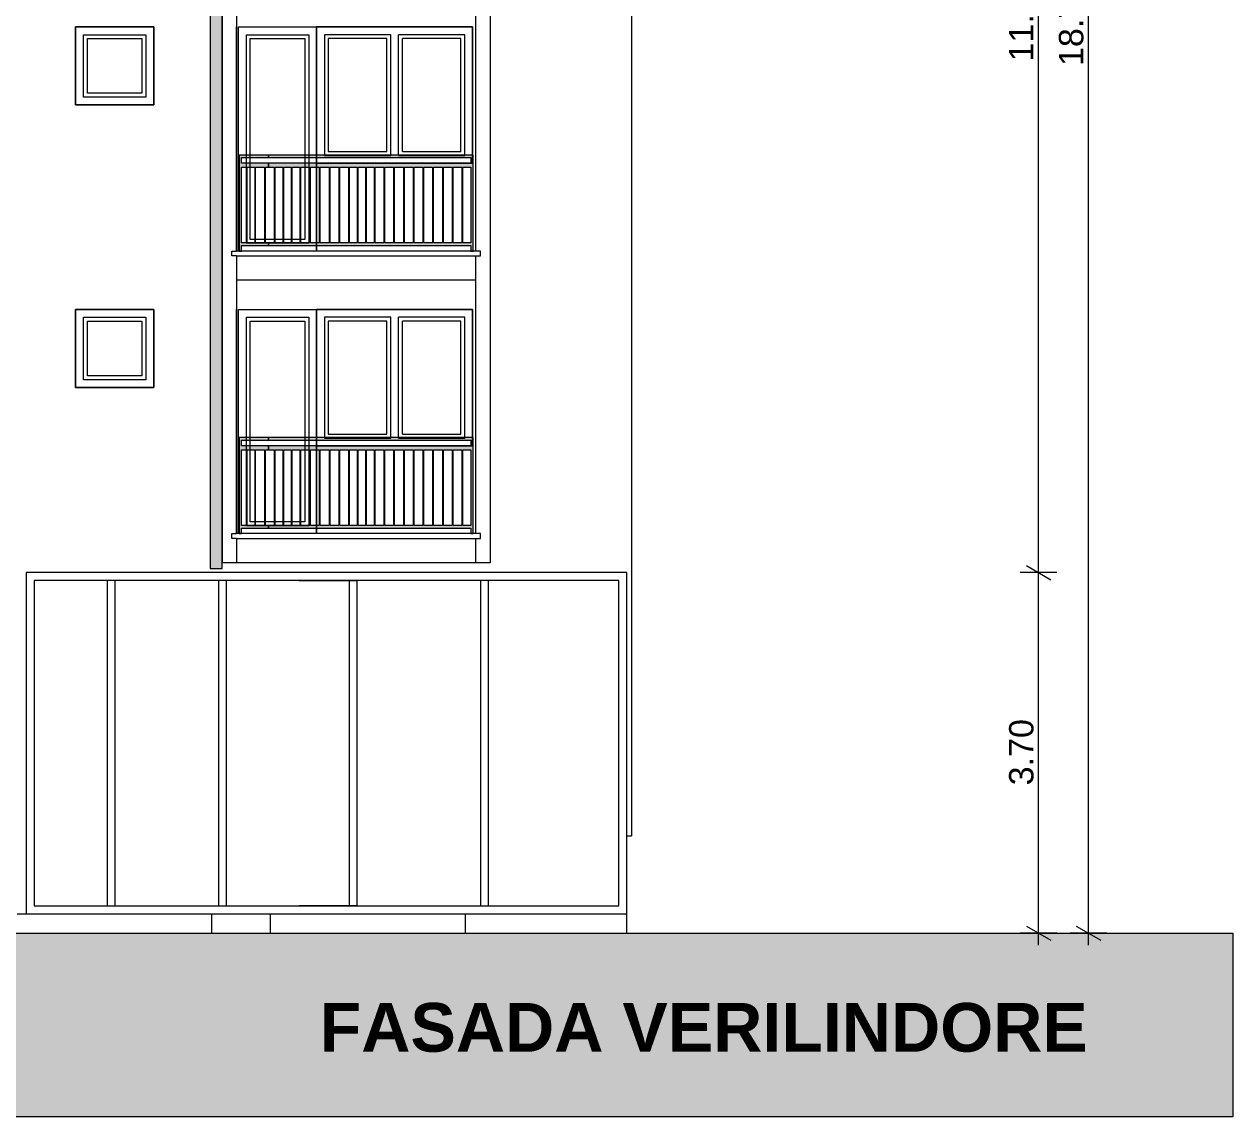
# Model space of a CAD drawing. Header units: feet. Extents: x 2791058 to 2855058, y -67651 to -18651.
# Drawn here: x 2829152 to 2841546, y -41645 to -30432 of the extents above; entities that cross this region are included whole.
import ezdxf

# ---------------------------------------------------------------- set-up
doc = ezdxf.new("R2010")
doc.units = ezdxf.units.FT
doc.header["$MEASUREMENT"] = 0
doc.linetypes.add('Hidden Line', pattern=[195.611112, 141.111112, -54.5])
for name, color, linetype, lineweight in [('2D Drafting - General_Pen_No__1', 7, 'Continuous', 0), ('Annotation - Text_Pen_No__1', 7, 'Continuous', 0), ('Dimensioning - General_Pen_No__1', 7, 'Continuous', 0), ('Exterior walls_Pen_No__1', 7, 'Continuous', 0), ('Lines_Pen_No__20', 1, 'Continuous', 0), ('Shell - Roof_Pen_No__20', 1, 'Continuous', 0), ('Shell - Roof_Pen_No__21', 7, 'Continuous', 0)]:
    doc.layers.add(name, color=color, linetype=linetype, lineweight=lineweight)
for name, color, linetype, lineweight, true_color in [('2D Drafting - General_Pen_No__61', 7, 'Continuous', 0, 0x6a6a6a), ('Lines_Pen_No__4', 7, 'Continuous', 0, 0x029e21), ('Structural - Bearing_Pen_No__61', 7, 'Continuous', 0, 0x6a6a6a)]:
    doc.layers.add(name, color=color, linetype=linetype, lineweight=lineweight, true_color=true_color)
doc.layers.add('Dimensioning - General', color=7, linetype='Continuous')
doc.layers.add('Exterior walls', color=7, linetype='Continuous')
doc.styles.add('GENERATED_STYLE_1', font='arial.ttf')
doc.styles.add('GENERATED_STYLE_4', font='arialbd.ttf')
doc.dimstyles.new('GENERATED_STYLE__1', dxfattribs={"dimtxt": 250, "dimasz": 190, "dimexe": 0.18, "dimexo": 3, "dimgap": 0.09, "dimtad": 1, "dimlfac": 0.001, "dimzin": 0, "dimdsep": 46, "dimtxsty": 'GENERATED_STYLE_1', "dimblk": 'ARROWHEAD_2', "dimblk1": 'ARROWHEAD_2', "dimblk2": 'ARROWHEAD_2', "dimcen": 0.09, "dimclrd": 7, "dimclre": 7, "dimclrt": 7, "dimadec": 0, "dimazin": 0, "dimtfac": 1, "dimtdec": 4, "dimtmove": 0, "dimatfit": 3, "dimfxl": 1, "dimtolj": 1, "dimtzin": 0, "dimarcsym": 0})

# ---------------------------------------------------------------- blocks, each defined once
blk = doc.blocks.new('Wall_10', base_point=(2831121, -24360))
at = {"layer": 'Exterior walls', "linetype": 'Continuous', "lineweight": 0}
blk.add_hatch(color=255, dxfattribs=at).paths.add_polyline_path([(2831061, -24360), (2831061, -36019), (2831181, -36019), (2831181, -24360)])
at = {"layer": 'Exterior walls_Pen_No__1', "color": 7, "linetype": 'Continuous', "lineweight": 0, "flags": 128}
for points in [[(2831061, -24360), (2831061, -36019)], [(2831181, -36019), (2831181, -24360)], [(2831061, -36019), (2831181, -36019)]]:
    blk.add_lwpolyline(points, dxfattribs=at)
blk = doc.blocks.new('*D45', base_point=(2247654, -76425))
at = {"layer": 'Dimensioning - General_Pen_No__1', "color": 7, "linetype": 'Continuous', "lineweight": 0, "transparency": 16777216}
for p, q in [((2839742, -36060), (2839367, -36060)), ((2839430, -35988), (2839680, -36133)), ((2839555, -39760), (2839555, -36060)), ((2839742, -39760), (2839367, -39760)), ((2839430, -39688), (2839680, -39833)), ((2839555, -39883), (2839555, -39760))]:
    blk.add_line(p, q, dxfattribs=at)
at = {"layer": 'Dimensioning - General_Pen_No__1', "color": 7, "lineweight": 0, "transparency": 16777216, "insert": (2839505, -38243), "char_height": 250, "attachment_point": 7, "rotation": 90, "style": 'GENERATED_STYLE_1'}
blk.add_mtext('\\A1;3.70', dxfattribs=at)
blk = doc.blocks.new('ARROWHEAD_2')
at = {"color": 0, "linetype": 'Continuous', "lineweight": 0}
for p, q in [((-0.378, -0.655), (0.378, 0.655)), ((0, 0), (-1, 0))]:
    blk.add_line(p, q, dxfattribs=at)
blk = doc.blocks.new('*D46', base_point=(2247654, -76425))
at = {"layer": 'Dimensioning - General_Pen_No__1', "color": 7, "linetype": 'Continuous', "lineweight": 0, "transparency": 16777216}
for p, q in [((2839430, -24288), (2839680, -24433)), ((2839742, -24360), (2839367, -24360)), ((2839555, -36060), (2839555, -24360)), ((2839742, -36060), (2839367, -36060)), ((2839430, -35988), (2839680, -36133))]:
    blk.add_line(p, q, dxfattribs=at)
at = {"layer": 'Dimensioning - General_Pen_No__1', "color": 7, "lineweight": 0, "transparency": 16777216, "char_height": 250, "attachment_point": 7, "rotation": 90, "style": 'GENERATED_STYLE_1'}
for s, insert in [('\\A1;50', (2839505, -24812)), ('\\A1;11.70', (2839505, -30815))]:
    blk.add_mtext(s, dxfattribs=dict(at, insert=insert))
blk = doc.blocks.new('*D49', base_point=(2247654, -76425))
at = {"layer": 'Dimensioning - General_Pen_No__1', "color": 7, "linetype": 'Continuous', "lineweight": 0, "transparency": 16777216}
for p, q in [((2840191, -21180), (2839941, -21036)), ((2840066, -21108), (2840066, -20986)), ((2840254, -21108), (2839879, -21108)), ((2840066, -39760), (2840066, -21108)), ((2840254, -39760), (2839879, -39760)), ((2839941, -39688), (2840191, -39833)), ((2840066, -39883), (2840066, -39760))]:
    blk.add_line(p, q, dxfattribs=at)
at = {"layer": 'Dimensioning - General_Pen_No__1', "color": 7, "lineweight": 0, "transparency": 16777216, "insert": (2840016, -30862), "char_height": 250, "attachment_point": 7, "rotation": 90, "style": 'GENERATED_STYLE_1'}
blk.add_mtext('\\A1;18.70', dxfattribs=at)

msp = doc.modelspace()

# ---------------------------------------------------------------- hatches: boundary and pattern name
at = {"layer": '2D Drafting - General_Pen_No__61', "linetype": 'Continuous', "lineweight": 0, "true_color": 0x6a6a6a}
msp.add_hatch(color=251, dxfattribs=at).paths.add_polyline_path([(2800888.285, -39760.496), (2841546.077, -39760.496), (2841546.077, -41644.653), (2800888.285, -41644.653)])
at = {"layer": 'Structural - Bearing_Pen_No__61', "linetype": 'Continuous', "lineweight": 0, "true_color": 0x6a6a6a}
h = msp.add_hatch(color=251, dxfattribs=at)
h.paths.add_polyline_path([(2831357.729, -31775.27), (2831357.729, -32760.496), (2831381.729, -32760.496), (2831381.729, -32702.996), (2831657.729, -32702.996), (2831657.729, -32677.996), (2831625.729, -32677.996), (2831625.729, -31900.496), (2831657.729, -31900.496), (2831657.729, -31860.496), (2831381.729, -31860.496), (2831381.729, -31800.496), (2831657.729, -31800.496), (2831657.729, -31775.27), (2831381.729, -31775.27)])
h.paths.add_polyline_path([(2831381.729, -31900.496), (2831428.229, -31900.496), (2831428.229, -32677.996), (2831381.729, -32677.996)], flags=0)
h.paths.add_polyline_path([(2831438.229, -31900.496), (2831515.729, -31900.496), (2831515.728, -32677.996), (2831438.229, -32677.996)], flags=0)
h.paths.add_polyline_path([(2831525.729, -31900.496), (2831615.729, -31900.496), (2831615.729, -32677.996), (2831525.729, -32677.996)], flags=0)
h = msp.add_hatch(color=251, dxfattribs=at)
h.paths.add_polyline_path([(2831657.729, -32702.996), (2833733.729, -32702.996), (2833733.729, -32760.496), (2833757.729, -32760.496), (2833757.729, -31775.27), (2833733.729, -31775.27), (2831657.729, -31775.27), (2831657.729, -31800.496), (2833733.729, -31800.496), (2833733.729, -31860.496), (2831657.729, -31860.496), (2831657.729, -31900.496), (2831715.729, -31900.496), (2831715.729, -32677.996), (2831657.729, -32677.996)])
h.paths.add_polyline_path([(2831725.729, -32677.996), (2831725.729, -31900.496), (2831803.229, -31900.496), (2831803.229, -32677.996)], flags=0)
h.paths.add_polyline_path([(2831890.729, -32677.996), (2831813.229, -32677.996), (2831813.229, -31900.496), (2831890.729, -31900.496)], flags=0)
h.paths.add_polyline_path([(2831900.729, -31900.496), (2831978.229, -31900.496), (2831978.228, -32677.996), (2831900.729, -32677.996)], flags=0)
h.paths.add_polyline_path([(2832078.229, -32677.996), (2831988.229, -32677.996), (2831988.229, -31900.496), (2832078.229, -31900.496)], flags=0)
h.paths.add_polyline_path([(2832088.229, -32677.996), (2832088.229, -31900.496), (2832178.229, -31900.496), (2832178.229, -32677.996)], flags=0)
h.paths.add_polyline_path([(2832188.229, -31900.496), (2832278.229, -31900.496), (2832278.229, -32677.996), (2832188.229, -32677.996)], flags=0)
h.paths.add_polyline_path([(2832288.229, -31900.496), (2832378.229, -31900.496), (2832378.229, -32677.996), (2832288.229, -32677.996)], flags=0)
h.paths.add_polyline_path([(2832388.229, -32677.996), (2832388.229, -31900.496), (2832478.229, -31900.496), (2832478.229, -32677.996)], flags=0)
h.paths.add_polyline_path([(2832565.729, -32677.996), (2832488.229, -32677.996), (2832488.229, -31900.496), (2832565.729, -31900.496)], flags=0)
h.paths.add_polyline_path([(2832575.729, -31900.496), (2832653.229, -31900.496), (2832653.229, -32677.996), (2832575.729, -32677.996)], flags=0)
h.paths.add_polyline_path([(2832663.229, -31900.496), (2832740.729, -31900.496), (2832740.729, -32677.996), (2832663.229, -32677.996)], flags=0)
h.paths.add_polyline_path([(2832750.729, -32677.996), (2832750.729, -31900.496), (2832840.729, -31900.496), (2832840.729, -32677.996)], flags=0)
h.paths.add_polyline_path([(2832940.729, -32677.996), (2832850.729, -32677.996), (2832850.729, -31900.496), (2832940.729, -31900.496)], flags=0)
h.paths.add_polyline_path([(2833040.729, -32677.996), (2832950.729, -32677.996), (2832950.729, -31900.496), (2833040.729, -31900.496)], flags=0)
h.paths.add_polyline_path([(2833050.729, -32677.996), (2833050.729, -31900.496), (2833140.729, -31900.496), (2833140.729, -32677.996)], flags=0)
h.paths.add_polyline_path([(2833150.729, -32677.996), (2833150.729, -31900.496), (2833240.729, -31900.496), (2833240.729, -32677.996)], flags=0)
h.paths.add_polyline_path([(2833250.729, -31900.496), (2833340.729, -31900.496), (2833340.729, -32677.996), (2833250.729, -32677.996)], flags=0)
h.paths.add_polyline_path([(2833350.729, -32677.996), (2833350.729, -31900.496), (2833440.729, -31900.496), (2833440.729, -32677.996)], flags=0)
h.paths.add_polyline_path([(2833450.729, -31900.496), (2833540.729, -31900.496), (2833540.729, -32677.996), (2833450.729, -32677.996)], flags=0)
h.paths.add_polyline_path([(2833550.729, -32677.996), (2833550.729, -31900.496), (2833640.729, -31900.496), (2833640.729, -32677.996)], flags=0)
h.paths.add_polyline_path([(2833650.729, -31900.496), (2833733.729, -31900.496), (2833733.729, -32677.996), (2833650.729, -32677.996)], flags=0)
h = msp.add_hatch(color=251, dxfattribs=at)
h.paths.add_polyline_path([(2831357.729, -34675.27), (2831357.729, -35660.496), (2831381.729, -35660.496), (2831381.729, -35602.996), (2831657.729, -35602.996), (2831657.729, -35577.996), (2831625.729, -35577.996), (2831625.729, -34800.496), (2831657.729, -34800.496), (2831657.729, -34760.496), (2831381.729, -34760.496), (2831381.729, -34700.496), (2831657.729, -34700.496), (2831657.729, -34675.27), (2831381.729, -34675.27)])
h.paths.add_polyline_path([(2831381.729, -34800.496), (2831428.229, -34800.496), (2831428.229, -35577.996), (2831381.729, -35577.996)], flags=0)
h.paths.add_polyline_path([(2831438.229, -34800.496), (2831515.729, -34800.496), (2831515.728, -35577.996), (2831438.229, -35577.996)], flags=0)
h.paths.add_polyline_path([(2831525.729, -34800.496), (2831615.729, -34800.496), (2831615.729, -35577.996), (2831525.729, -35577.996)], flags=0)
h = msp.add_hatch(color=251, dxfattribs=at)
h.paths.add_polyline_path([(2831657.729, -35602.996), (2833733.729, -35602.996), (2833733.729, -35660.496), (2833757.729, -35660.496), (2833757.729, -34675.27), (2833733.729, -34675.27), (2831657.729, -34675.27), (2831657.729, -34700.496), (2833733.729, -34700.496), (2833733.729, -34760.496), (2831657.729, -34760.496), (2831657.729, -34800.496), (2831715.729, -34800.496), (2831715.729, -35577.996), (2831657.729, -35577.996)])
h.paths.add_polyline_path([(2831725.729, -35577.996), (2831725.729, -34800.496), (2831803.229, -34800.496), (2831803.229, -35577.996)], flags=0)
h.paths.add_polyline_path([(2831890.729, -35577.996), (2831813.229, -35577.996), (2831813.229, -34800.496), (2831890.729, -34800.496)], flags=0)
h.paths.add_polyline_path([(2831900.729, -34800.496), (2831978.229, -34800.496), (2831978.228, -35577.996), (2831900.729, -35577.996)], flags=0)
h.paths.add_polyline_path([(2832078.229, -35577.996), (2831988.229, -35577.996), (2831988.229, -34800.496), (2832078.229, -34800.496)], flags=0)
h.paths.add_polyline_path([(2832088.229, -35577.996), (2832088.229, -34800.496), (2832178.229, -34800.496), (2832178.229, -35577.996)], flags=0)
h.paths.add_polyline_path([(2832188.229, -34800.496), (2832278.229, -34800.496), (2832278.229, -35577.996), (2832188.229, -35577.996)], flags=0)
h.paths.add_polyline_path([(2832288.229, -34800.496), (2832378.229, -34800.496), (2832378.229, -35577.996), (2832288.229, -35577.996)], flags=0)
h.paths.add_polyline_path([(2832388.229, -35577.996), (2832388.229, -34800.496), (2832478.229, -34800.496), (2832478.229, -35577.996)], flags=0)
h.paths.add_polyline_path([(2832565.729, -35577.996), (2832488.229, -35577.996), (2832488.229, -34800.496), (2832565.729, -34800.496)], flags=0)
h.paths.add_polyline_path([(2832575.729, -34800.496), (2832653.229, -34800.496), (2832653.229, -35577.996), (2832575.729, -35577.996)], flags=0)
h.paths.add_polyline_path([(2832663.229, -34800.496), (2832740.729, -34800.496), (2832740.729, -35577.996), (2832663.229, -35577.996)], flags=0)
h.paths.add_polyline_path([(2832750.729, -35577.996), (2832750.729, -34800.496), (2832840.729, -34800.496), (2832840.729, -35577.996)], flags=0)
h.paths.add_polyline_path([(2832940.729, -35577.996), (2832850.729, -35577.996), (2832850.729, -34800.496), (2832940.729, -34800.496)], flags=0)
h.paths.add_polyline_path([(2833040.729, -35577.996), (2832950.729, -35577.996), (2832950.729, -34800.496), (2833040.729, -34800.496)], flags=0)
h.paths.add_polyline_path([(2833050.729, -35577.996), (2833050.729, -34800.496), (2833140.729, -34800.496), (2833140.729, -35577.996)], flags=0)
h.paths.add_polyline_path([(2833150.729, -35577.996), (2833150.729, -34800.496), (2833240.729, -34800.496), (2833240.729, -35577.996)], flags=0)
h.paths.add_polyline_path([(2833250.729, -34800.496), (2833340.729, -34800.496), (2833340.729, -35577.996), (2833250.729, -35577.996)], flags=0)
h.paths.add_polyline_path([(2833350.729, -35577.996), (2833350.729, -34800.496), (2833440.729, -34800.496), (2833440.729, -35577.996)], flags=0)
h.paths.add_polyline_path([(2833450.729, -34800.496), (2833540.729, -34800.496), (2833540.729, -35577.996), (2833450.729, -35577.996)], flags=0)
h.paths.add_polyline_path([(2833550.729, -35577.996), (2833550.729, -34800.496), (2833640.729, -34800.496), (2833640.729, -35577.996)], flags=0)
h.paths.add_polyline_path([(2833650.729, -34800.496), (2833733.729, -34800.496), (2833733.729, -35577.996), (2833650.729, -35577.996)], flags=0)

# ---------------------------------------------------------------- linework, layer by layer
at = {"layer": '2D Drafting - General_Pen_No__1', "color": 7, "linetype": 'Continuous', "lineweight": 0, "flags": 128}
msp.add_lwpolyline([(2800888.285, -39760.496), (2841546.077, -39760.496), (2841546.077, -41644.653), (2800888.285, -41644.653)], close=True, dxfattribs=at)
at = {"layer": 'Lines_Pen_No__20', "color": 1, "linetype": 'Hidden Line', "lineweight": 0}
for p, q in [((2829679.91, -30600.496), (2829679.91, -30460.496)), ((2830479.91, -30460.496), (2829679.91, -30460.496)), ((2829679.91, -30600.496), (2829679.91, -30460.496)), ((2830479.91, -30600.496), (2830479.91, -30460.496)), ((2831350.729, -30600.496), (2831350.729, -30460.496)), ((2831350.729, -30460.496), (2833750.729, -30460.496)), ((2833750.729, -30600.496), (2833750.729, -30460.496)), ((2829679.91, -33500.496), (2829679.91, -33360.496)), ((2830479.91, -33360.496), (2829679.91, -33360.496)), ((2829679.91, -33500.496), (2829679.91, -33360.496)), ((2830479.91, -33500.496), (2830479.91, -33360.496)), ((2831350.729, -33500.496), (2831350.729, -33360.496)), ((2831350.729, -33360.496), (2833750.729, -33360.496)), ((2833750.729, -33500.496), (2833750.729, -33360.496))]:
    msp.add_line(p, q, dxfattribs=at)
at = {"layer": 'Lines_Pen_No__20', "color": 1, "linetype": 'Continuous', "lineweight": 0}
for p, q in [((2832870.729, -31740.496), (2832870.729, -30580.496)), ((2832910.729, -31780.496), (2832910.729, -30540.496)), ((2832990.729, -31780.496), (2832990.729, -30540.496)), ((2833030.729, -31740.496), (2833030.729, -30580.496)), ((2832910.729, -34680.496), (2832910.729, -33440.496)), ((2832990.729, -34680.496), (2832990.729, -33440.496)), ((2832870.729, -34640.496), (2832870.729, -33480.496)), ((2833030.729, -34640.496), (2833030.729, -33480.496))]:
    msp.add_line(p, q, dxfattribs=at)
for points in [[(2829679.91, -30460.496), (2830479.91, -30460.496), (2830479.91, -31260.496), (2829679.91, -31260.496)], [(2832150.729, -32760.496), (2831350.729, -32760.496), (2831350.729, -30460.496), (2832150.729, -30460.496)], [(2833750.729, -30460.496), (2832150.729, -30460.496), (2832150.729, -31860.496), (2833750.729, -31860.496)], [(2829759.91, -30540.496), (2830399.91, -30540.496), (2830399.91, -31180.496), (2829759.91, -31180.496)], [(2829799.91, -30580.496), (2830359.91, -30580.496), (2830359.91, -31140.496), (2829799.91, -31140.496)], [(2832070.729, -32680.496), (2831430.729, -32680.496), (2831430.729, -30540.496), (2832070.729, -30540.496)], [(2832030.729, -32640.496), (2831470.729, -32640.496), (2831470.729, -30580.496), (2832030.729, -30580.496)], [(2829679.91, -33360.496), (2830479.91, -33360.496), (2830479.91, -34160.496), (2829679.91, -34160.496)], [(2829759.91, -33440.496), (2830399.91, -33440.496), (2830399.91, -34080.496), (2829759.91, -34080.496)], [(2832150.729, -35660.496), (2831350.729, -35660.496), (2831350.729, -33360.496), (2832150.729, -33360.496)], [(2832070.729, -35580.496), (2831430.729, -35580.496), (2831430.729, -33440.496), (2832070.729, -33440.496)], [(2833750.729, -33360.496), (2832150.729, -33360.496), (2832150.729, -34760.496), (2833750.729, -34760.496)], [(2829799.91, -33480.496), (2830359.91, -33480.496), (2830359.91, -34040.496), (2829799.91, -34040.496)], [(2832030.729, -35540.496), (2831470.729, -35540.496), (2831470.729, -33480.496), (2832030.729, -33480.496)]]:
    msp.add_lwpolyline(points, close=True, dxfattribs=at)
for points in [[(2832910.729, -30540.496), (2832230.729, -30540.496), (2832230.729, -31780.496), (2832910.729, -31780.496)], [(2832870.729, -30580.496), (2832270.729, -30580.496), (2832270.729, -31740.496), (2832870.729, -31740.496)], [(2832990.729, -31780.496), (2833670.729, -31780.496), (2833670.729, -30540.496), (2832990.729, -30540.496)], [(2833030.729, -31740.496), (2833630.729, -31740.496), (2833630.729, -30580.496), (2833030.729, -30580.496)], [(2832910.729, -33440.496), (2832230.729, -33440.496), (2832230.729, -34680.496), (2832910.729, -34680.496)], [(2832990.729, -34680.496), (2833670.729, -34680.496), (2833670.729, -33440.496), (2832990.729, -33440.496)], [(2832870.729, -33480.496), (2832270.729, -33480.496), (2832270.729, -34640.496), (2832870.729, -34640.496)], [(2833030.729, -34640.496), (2833630.729, -34640.496), (2833630.729, -33480.496), (2833030.729, -33480.496)]]:
    msp.add_lwpolyline(points, dxfattribs=at)
at = {"layer": 'Lines_Pen_No__4', "color": 104, "linetype": 'Continuous', "lineweight": 0, "true_color": 0x029e21}
msp.add_line((2829173.06, -36060.496), (2829173.06, -38960.496), dxfattribs=at)
for points in [[(2829173.06, -39560.496), (2835330.729, -39560.496), (2835330.729, -36060.496), (2829173.06, -36060.496)], [(2829253.06, -39480.496), (2835250.729, -39480.496), (2835250.729, -36140.496), (2829253.06, -36140.496)]]:
    msp.add_lwpolyline(points, close=True, dxfattribs=at)
for points in [[(2829173.06, -36140.496), (2829173.06, -39480.496)], [(2830083.06, -36140.496), (2829253.06, -36140.496), (2829253.06, -37180.496)], [(2829253.06, -36140.496), (2829253.06, -39480.496)], [(2830003.06, -36140.496), (2830003.06, -39480.496)], [(2830083.06, -36140.496), (2830083.06, -39480.496)], [(2831144.5, -36140.496), (2831144.5, -39480.496)], [(2831224.5, -36140.496), (2831224.5, -39480.496)], [(2831973.06, -36140.496), (2832563.06, -36140.496)], [(2832483.06, -36140.496), (2832483.06, -39480.496)], [(2832563.06, -36140.496), (2832563.06, -39480.496)], [(2833829.92, -36140.496), (2833829.92, -39480.496)], [(2833909.92, -36140.496), (2833909.92, -39480.496)], [(2832563.06, -39480.496), (2831973.06, -39480.496)]]:
    msp.add_lwpolyline(points, dxfattribs=at)
at = {"layer": 'Shell - Roof_Pen_No__20', "color": 1, "linetype": 'Continuous', "lineweight": 0}
for p, q in [((2830479.91, -30460.496), (2829679.91, -30460.496)), ((2829679.91, -30460.496), (2829679.91, -31260.496)), ((2830479.91, -31260.496), (2830479.91, -30460.496)), ((2829679.91, -31260.496), (2830479.91, -31260.496)), ((2830479.91, -33360.496), (2829679.91, -33360.496)), ((2829679.91, -33360.496), (2829679.91, -34160.496)), ((2830479.91, -34160.496), (2830479.91, -33360.496)), ((2829679.91, -34160.496), (2830479.91, -34160.496))]:
    msp.add_line(p, q, dxfattribs=at)
at = {"layer": 'Shell - Roof_Pen_No__21', "color": 7, "linetype": 'Continuous', "lineweight": 0}
for p, q in [((2831180.729, -24360.496), (2831180.729, -35960.496)), ((2833930.729, -24360.496), (2833930.729, -35960.496)), ((2835380.729, -24360.496), (2835380.729, -38760.496)), ((2831330.729, -29910.496), (2831330.729, -32760.496)), ((2833780.729, -29910.496), (2833780.729, -32760.496)), ((2831330.729, -32760.496), (2831330.729, -30460.496)), ((2831350.729, -30460.496), (2833750.729, -30460.496)), ((2831350.729, -32760.496), (2831350.729, -30460.496)), ((2832150.729, -32760.496), (2832150.729, -30460.496)), ((2832150.729, -32760.496), (2832150.729, -30460.496)), ((2833750.729, -30460.496), (2833750.729, -31860.496)), ((2833750.729, -31860.496), (2832150.729, -31860.496)), ((2831280.729, -32810.496), (2831280.729, -32760.496)), ((2831280.729, -32760.496), (2831330.729, -32760.496)), ((2831330.729, -32810.496), (2831280.729, -32810.496)), ((2833780.729, -32760.496), (2831330.729, -32760.496)), ((2831330.729, -32810.496), (2831330.729, -33060.496)), ((2831330.729, -32810.496), (2833780.729, -32810.496)), ((2831330.729, -32810.496), (2831330.729, -35660.496)), ((2833830.729, -32760.496), (2833780.729, -32760.496)), ((2833780.729, -32810.496), (2833780.729, -33060.496)), ((2833780.729, -32810.496), (2833830.729, -32810.496)), ((2833780.729, -32810.496), (2833780.729, -35660.496)), ((2833830.729, -32810.496), (2833830.729, -32760.496)), ((2833780.729, -33060.496), (2831330.729, -33060.496)), ((2831330.729, -35660.496), (2831330.729, -33360.496)), ((2831350.729, -33360.496), (2833750.729, -33360.496)), ((2831350.729, -35660.496), (2831350.729, -33360.496)), ((2832150.729, -35660.496), (2832150.729, -33360.496)), ((2832150.729, -35660.496), (2832150.729, -33360.496)), ((2833750.729, -33360.496), (2833750.729, -34760.496)), ((2833750.729, -34760.496), (2832150.729, -34760.496)), ((2831280.729, -35710.496), (2831280.729, -35660.496)), ((2831280.729, -35660.496), (2831330.729, -35660.496)), ((2833780.729, -35660.496), (2831330.729, -35660.496)), ((2833830.729, -35660.496), (2833780.729, -35660.496)), ((2833830.729, -35710.496), (2833830.729, -35660.496)), ((2831330.729, -35710.496), (2831280.729, -35710.496)), ((2831330.729, -35710.496), (2831330.729, -35960.496)), ((2831330.729, -35710.496), (2833780.729, -35710.496)), ((2831330.729, -35710.496), (2831330.729, -35960.496)), ((2833780.729, -35710.496), (2833780.729, -35960.496)), ((2833780.729, -35710.496), (2833830.729, -35710.496)), ((2833780.729, -35710.496), (2833780.729, -35960.496)), ((2831073.06, -36060.496), (2829173.06, -36060.496)), ((2833930.729, -35960.496), (2831180.729, -35960.496)), ((2835330.729, -39760.496), (2835330.729, -38760.496)), ((2835330.729, -38760.496), (2835380.729, -38760.496)), ((2829080.729, -39560.496), (2835330.729, -39560.496)), ((2829080.729, -39560.496), (2835330.729, -39560.496)), ((2831073.06, -39560.496), (2831073.06, -39760.496)), ((2831673.06, -39560.496), (2831673.06, -39760.496)), ((2833673.06, -39560.496), (2833673.06, -39760.496)), ((2802482.28, -39760.496), (2839554.515, -39760.496))]:
    msp.add_line(p, q, dxfattribs=at)
at = {"layer": 'Structural - Bearing_Pen_No__61', "color": 251, "linetype": 'Continuous', "lineweight": 0, "true_color": 0x6a6a6a, "flags": 128}
for points in [[(2831357.729, -31775.27), (2831357.729, -32760.496), (2831381.729, -32760.496), (2831381.729, -32702.996), (2831657.729, -32702.996), (2831657.729, -32677.996), (2831625.729, -32677.996), (2831625.729, -31900.496), (2831657.729, -31900.496), (2831657.729, -31860.496), (2831381.729, -31860.496), (2831381.729, -31800.496), (2831657.729, -31800.496), (2831657.729, -31775.27), (2831381.729, -31775.27)], [(2831657.729, -32702.996), (2833733.729, -32702.996), (2833733.729, -32760.496), (2833757.729, -32760.496), (2833757.729, -31775.27), (2833733.729, -31775.27), (2831657.729, -31775.27), (2831657.729, -31800.496), (2833733.729, -31800.496), (2833733.729, -31860.496), (2831657.729, -31860.496), (2831657.729, -31900.496), (2831715.729, -31900.496), (2831715.729, -32677.996), (2831657.729, -32677.996)], [(2831381.729, -31900.496), (2831428.229, -31900.496), (2831428.229, -32677.996), (2831381.729, -32677.996)], [(2831438.229, -31900.496), (2831515.729, -31900.496), (2831515.728, -32677.996), (2831438.229, -32677.996)], [(2831525.729, -31900.496), (2831615.729, -31900.496), (2831615.729, -32677.996), (2831525.729, -32677.996)], [(2831725.729, -32677.996), (2831725.729, -31900.496), (2831803.229, -31900.496), (2831803.229, -32677.996)], [(2831890.729, -32677.996), (2831813.229, -32677.996), (2831813.229, -31900.496), (2831890.729, -31900.496)], [(2831900.729, -31900.496), (2831978.229, -31900.496), (2831978.228, -32677.996), (2831900.729, -32677.996)], [(2832078.229, -32677.996), (2831988.229, -32677.996), (2831988.229, -31900.496), (2832078.229, -31900.496)], [(2832088.229, -32677.996), (2832088.229, -31900.496), (2832178.229, -31900.496), (2832178.229, -32677.996)], [(2832188.229, -31900.496), (2832278.229, -31900.496), (2832278.229, -32677.996), (2832188.229, -32677.996)], [(2832288.229, -31900.496), (2832378.229, -31900.496), (2832378.229, -32677.996), (2832288.229, -32677.996)], [(2832388.229, -32677.996), (2832388.229, -31900.496), (2832478.229, -31900.496), (2832478.229, -32677.996)], [(2832565.729, -32677.996), (2832488.229, -32677.996), (2832488.229, -31900.496), (2832565.729, -31900.496)], [(2832575.729, -31900.496), (2832653.229, -31900.496), (2832653.229, -32677.996), (2832575.729, -32677.996)], [(2832663.229, -31900.496), (2832740.729, -31900.496), (2832740.729, -32677.996), (2832663.229, -32677.996)], [(2832750.729, -32677.996), (2832750.729, -31900.496), (2832840.729, -31900.496), (2832840.729, -32677.996)], [(2832940.729, -32677.996), (2832850.729, -32677.996), (2832850.729, -31900.496), (2832940.729, -31900.496)], [(2833040.729, -32677.996), (2832950.729, -32677.996), (2832950.729, -31900.496), (2833040.729, -31900.496)], [(2833050.729, -32677.996), (2833050.729, -31900.496), (2833140.729, -31900.496), (2833140.729, -32677.996)], [(2833150.729, -32677.996), (2833150.729, -31900.496), (2833240.729, -31900.496), (2833240.729, -32677.996)], [(2833250.729, -31900.496), (2833340.729, -31900.496), (2833340.729, -32677.996), (2833250.729, -32677.996)], [(2833350.729, -32677.996), (2833350.729, -31900.496), (2833440.729, -31900.496), (2833440.729, -32677.996)], [(2833450.729, -31900.496), (2833540.729, -31900.496), (2833540.729, -32677.996), (2833450.729, -32677.996)], [(2833550.729, -32677.996), (2833550.729, -31900.496), (2833640.729, -31900.496), (2833640.729, -32677.996)], [(2833650.729, -31900.496), (2833733.729, -31900.496), (2833733.729, -32677.996), (2833650.729, -32677.996)], [(2831357.729, -34675.27), (2831357.729, -35660.496), (2831381.729, -35660.496), (2831381.729, -35602.996), (2831657.729, -35602.996), (2831657.729, -35577.996), (2831625.729, -35577.996), (2831625.729, -34800.496), (2831657.729, -34800.496), (2831657.729, -34760.496), (2831381.729, -34760.496), (2831381.729, -34700.496), (2831657.729, -34700.496), (2831657.729, -34675.27), (2831381.729, -34675.27)], [(2831657.729, -35602.996), (2833733.729, -35602.996), (2833733.729, -35660.496), (2833757.729, -35660.496), (2833757.729, -34675.27), (2833733.729, -34675.27), (2831657.729, -34675.27), (2831657.729, -34700.496), (2833733.729, -34700.496), (2833733.729, -34760.496), (2831657.729, -34760.496), (2831657.729, -34800.496), (2831715.729, -34800.496), (2831715.729, -35577.996), (2831657.729, -35577.996)], [(2831381.729, -34800.496), (2831428.229, -34800.496), (2831428.229, -35577.996), (2831381.729, -35577.996)], [(2831438.229, -34800.496), (2831515.729, -34800.496), (2831515.728, -35577.996), (2831438.229, -35577.996)], [(2831525.729, -34800.496), (2831615.729, -34800.496), (2831615.729, -35577.996), (2831525.729, -35577.996)], [(2831725.729, -35577.996), (2831725.729, -34800.496), (2831803.229, -34800.496), (2831803.229, -35577.996)], [(2831890.729, -35577.996), (2831813.229, -35577.996), (2831813.229, -34800.496), (2831890.729, -34800.496)], [(2831900.729, -34800.496), (2831978.229, -34800.496), (2831978.228, -35577.996), (2831900.729, -35577.996)], [(2832078.229, -35577.996), (2831988.229, -35577.996), (2831988.229, -34800.496), (2832078.229, -34800.496)], [(2832088.229, -35577.996), (2832088.229, -34800.496), (2832178.229, -34800.496), (2832178.229, -35577.996)], [(2832188.229, -34800.496), (2832278.229, -34800.496), (2832278.229, -35577.996), (2832188.229, -35577.996)], [(2832288.229, -34800.496), (2832378.229, -34800.496), (2832378.229, -35577.996), (2832288.229, -35577.996)], [(2832388.229, -35577.996), (2832388.229, -34800.496), (2832478.229, -34800.496), (2832478.229, -35577.996)], [(2832565.729, -35577.996), (2832488.229, -35577.996), (2832488.229, -34800.496), (2832565.729, -34800.496)], [(2832575.729, -34800.496), (2832653.229, -34800.496), (2832653.229, -35577.996), (2832575.729, -35577.996)], [(2832663.229, -34800.496), (2832740.729, -34800.496), (2832740.729, -35577.996), (2832663.229, -35577.996)], [(2832750.729, -35577.996), (2832750.729, -34800.496), (2832840.729, -34800.496), (2832840.729, -35577.996)], [(2832940.729, -35577.996), (2832850.729, -35577.996), (2832850.729, -34800.496), (2832940.729, -34800.496)], [(2833040.729, -35577.996), (2832950.729, -35577.996), (2832950.729, -34800.496), (2833040.729, -34800.496)], [(2833050.729, -35577.996), (2833050.729, -34800.496), (2833140.729, -34800.496), (2833140.729, -35577.996)], [(2833150.729, -35577.996), (2833150.729, -34800.496), (2833240.729, -34800.496), (2833240.729, -35577.996)], [(2833250.729, -34800.496), (2833340.729, -34800.496), (2833340.729, -35577.996), (2833250.729, -35577.996)], [(2833350.729, -35577.996), (2833350.729, -34800.496), (2833440.729, -34800.496), (2833440.729, -35577.996)], [(2833450.729, -34800.496), (2833540.729, -34800.496), (2833540.729, -35577.996), (2833450.729, -35577.996)], [(2833550.729, -35577.996), (2833550.729, -34800.496), (2833640.729, -34800.496), (2833640.729, -35577.996)], [(2833650.729, -34800.496), (2833733.729, -34800.496), (2833733.729, -35577.996), (2833650.729, -35577.996)]]:
    msp.add_lwpolyline(points, close=True, dxfattribs=at)

# ---------------------------------------------------------------- block references
at = {"layer": 'Exterior walls', "color": 7, "lineweight": 0}
msp.add_blockref('Wall_10', (2831120.729, -24360.496), dxfattribs=at)

# ---------------------------------------------------------------- texts
at = {"layer": 'Annotation - Text_Pen_No__1', "color": 7, "linetype": 'Continuous', "lineweight": 0, "insert": (2836120.392, -40476.282), "char_height": 500, "attachment_point": 2, "style": 'GENERATED_STYLE_4'}
msp.add_mtext('\\A1;FASADA VERILINDORE', dxfattribs=at)

# ---------------------------------------------------------------- dimensions: what is measured, and where the dimension line sits
at = {"layer": 'Dimensioning - General', "color": 7, "linetype": 'Continuous', "lineweight": 0}
dim = msp.add_linear_dim(base=(2840066.082, -21108.04), p1=(2837214.019, -39760.496), p2=(2835214.019, -21108.04), angle=90, text='18.70', dimstyle='GENERATED_STYLE__1', dxfattribs=at)
dim.commit()
dim.dimension.update_dxf_attribs({"geometry": '*D49', "text_midpoint": (2839891.082, -30441.696), "dimtype": 160, "text_rotation": 90})
for base, p1, p2, picture, middle in [((2839554.515, -24360.496), (2835380.729, -36060.496), (2835380.729, -24360.496), '*D46', (2839379.515, -30395.068)), ((2839554.515, -36060.496), (2837780.729, -39760.496), (2835380.729, -36060.496), '*D45', (2839379.515, -37918.362))]:
    dim = msp.add_linear_dim(base=base, p1=p1, p2=p2, angle=90, dimstyle='GENERATED_STYLE__1', dxfattribs=at)
    dim.commit()
    dim.dimension.update_dxf_attribs({"geometry": picture, "text_midpoint": middle, "dimtype": 160, "text_rotation": 90})

doc.saveas('drawing.dxf')
